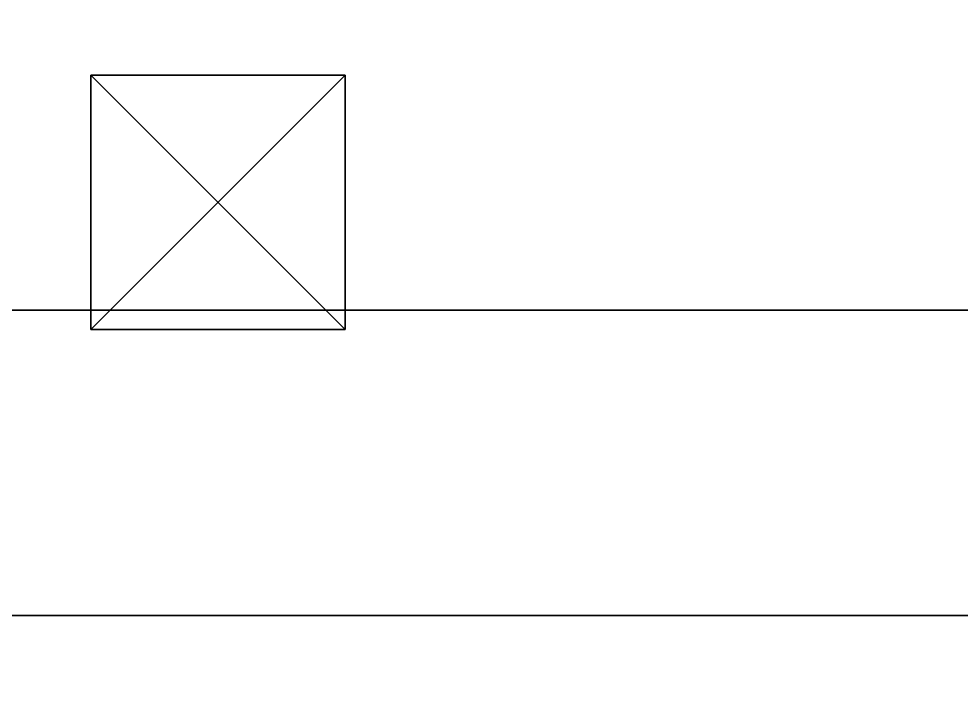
# Model space of a CAD drawing. Extents: x 0 to 2775, y -2341 to 0.
# Drawn here: x 435.8 to 491.3, y -2155.2 to -2115.8 of the extents above; entities that cross this region are included whole.
import ezdxf

# ---------------------------------------------------------------- set-up
doc = ezdxf.new("R2010")
doc.units = 0
for name, color, linetype in [('LAYER0', 7, 'CONTINUOUS'), ('LAYER20', 7, 'CONTINUOUS'), ('LAYER21', 7, 'CONTINUOUS'), ('LAYER370', 253, 'CONTINUOUS'), ('LAYER371', 253, 'CONTINUOUS'), ('LAYER5', 7, 'CONTINUOUS'), ('LAYER54', 7, 'CONTINUOUS'), ('LAYER7', 7, 'CONTINUOUS')]:
    doc.layers.add(name, color=color, linetype=linetype)

msp = doc.modelspace()

# ---------------------------------------------------------------- linework, layer by layer
at = {"layer": 'LAYER0', "invisible_edges": 1}
for points in [[(2775, 0), (18, -2341), (18, 0), (2775, 0)], [(18, -2341), (2775, 0), (2775, -2341), (18, -2341)], [(2775, -2341, 5), (18, 0, 5), (18, -2341, 5), (2775, -2341, 5)], [(18, 0, 5), (2775, -2341, 5), (2775, 0, 5), (18, 0, 5)]]:
    msp.add_3dface(points, dxfattribs=at)
at = {"layer": 'LAYER20', "invisible_edges": 1}
for points in [[(192.6, -2133, 2196), (658, -1503.67, 2196), (192.6, -1503.67, 2196), (192.6, -2133, 2196)], [(658, -1503.67, 2196), (192.6, -2133, 2196), (658, -2133, 2196), (658, -1503.67, 2196)], [(658, -2133, 2178), (192.6, -1503.67, 2178), (658, -1503.67, 2178), (658, -2133, 2178)], [(192.6, -1503.67, 2178), (658, -2133, 2178), (192.6, -2133, 2178), (192.6, -1503.67, 2178)], [(192.6, -2133, 2196), (658, -2133, 2178), (658, -2133, 2196), (192.6, -2133, 2196)], [(658, -2133, 2178), (192.6, -2133, 2196), (192.6, -2133, 2178), (658, -2133, 2178)]]:
    msp.add_3dface(points, dxfattribs=at)
at = {"layer": 'LAYER21', "invisible_edges": 1}
for points in [[(192.6, -2133, 921), (658, -1503.67, 921), (192.6, -1503.67, 921), (192.6, -2133, 921)], [(658, -1503.67, 921), (192.6, -2133, 921), (658, -2133, 921), (658, -1503.67, 921)], [(658, -2133, 903), (192.6, -1503.67, 903), (658, -1503.67, 903), (658, -2133, 903)], [(192.6, -1503.67, 903), (658, -2133, 903), (192.6, -2133, 903), (192.6, -1503.67, 903)], [(192.6, -2133, 921), (658, -2133, 903), (658, -2133, 921), (192.6, -2133, 921)], [(658, -2133, 903), (192.6, -2133, 921), (192.6, -2133, 903), (658, -2133, 903)]]:
    msp.add_3dface(points, dxfattribs=at)
at = {"layer": 'LAYER370'}
for points in [[(440, -2119.15, 2078), (440, -2119.15, 2093), (455, -2119.15, 2078), (440, -2119.15, 2078)], [(455, -2119.15, 2078), (440, -2119.15, 2093), (455, -2119.15, 2093), (455, -2119.15, 2078)], [(455, -2119.15, 2078), (455, -2134.15, 2078), (440, -2119.15, 2078), (455, -2119.15, 2078)], [(440, -2119.15, 2078), (455, -2134.15, 2078), (440, -2134.15, 2078), (440, -2119.15, 2078)], [(440, -2119.15, 2078), (440, -2134.15, 2078), (440, -2119.15, 2093), (440, -2119.15, 2078)], [(440, -2119.15, 2093), (440, -2134.15, 2078), (440, -2134.15, 2093), (440, -2119.15, 2093)], [(440, -2119.15, 2093), (440, -2134.15, 2093), (455, -2119.15, 2093), (440, -2119.15, 2093)], [(455, -2119.15, 2093), (440, -2134.15, 2093), (455, -2134.15, 2093), (455, -2119.15, 2093)], [(455, -2119.15, 2078), (455, -2119.15, 2093), (455, -2134.15, 2078), (455, -2119.15, 2078)], [(455, -2134.15, 2078), (455, -2119.15, 2093), (455, -2134.15, 2093), (455, -2134.15, 2078)], [(455, -2134.15, 2078), (455, -2134.15, 2093), (440, -2134.15, 2078), (455, -2134.15, 2078)], [(440, -2134.15, 2078), (455, -2134.15, 2093), (440, -2134.15, 2093), (440, -2134.15, 2078)]]:
    msp.add_3dface(points, dxfattribs=at)
at = {"layer": 'LAYER371'}
for points in [[(440, -2119.15, 2078), (440, -2119.15, 2093), (455, -2119.15, 2078), (440, -2119.15, 2078)], [(455, -2119.15, 2078), (440, -2119.15, 2093), (455, -2119.15, 2093), (455, -2119.15, 2078)], [(455, -2119.15, 2078), (455, -2134.15, 2078), (440, -2119.15, 2078), (455, -2119.15, 2078)], [(440, -2119.15, 2078), (455, -2134.15, 2078), (440, -2134.15, 2078), (440, -2119.15, 2078)], [(440, -2119.15, 2078), (440, -2134.15, 2078), (440, -2119.15, 2093), (440, -2119.15, 2078)], [(440, -2119.15, 2093), (440, -2134.15, 2078), (440, -2134.15, 2093), (440, -2119.15, 2093)], [(440, -2119.15, 2093), (440, -2134.15, 2093), (455, -2119.15, 2093), (440, -2119.15, 2093)], [(455, -2119.15, 2093), (440, -2134.15, 2093), (455, -2134.15, 2093), (455, -2119.15, 2093)], [(455, -2119.15, 2078), (455, -2119.15, 2093), (455, -2134.15, 2078), (455, -2119.15, 2078)], [(455, -2134.15, 2078), (455, -2119.15, 2093), (455, -2134.15, 2093), (455, -2134.15, 2078)], [(455, -2134.15, 2078), (455, -2134.15, 2093), (440, -2134.15, 2078), (455, -2134.15, 2078)], [(440, -2134.15, 2078), (455, -2134.15, 2093), (440, -2134.15, 2093), (440, -2134.15, 2078)]]:
    msp.add_3dface(points, dxfattribs=at)
at = {"layer": 'LAYER5', "invisible_edges": 1}
for points in [[(168, -2133, 2465), (718, -2133, 5), (168, -2133, 5), (168, -2133, 2465)], [(718, -2133, 5), (168, -2133, 2465), (718, -2133, 2465), (718, -2133, 5)], [(168, -2151, 5), (718, -2133, 5), (718, -2151, 5), (168, -2151, 5)], [(718, -2133, 5), (168, -2151, 5), (168, -2133, 5), (718, -2133, 5)], [(168, -2133, 2465), (718, -2151, 2465), (718, -2133, 2465), (168, -2133, 2465)], [(718, -2151, 2465), (168, -2133, 2465), (168, -2151, 2465), (718, -2151, 2465)], [(718, -2151, 2465), (168, -2151, 5), (718, -2151, 5), (718, -2151, 2465)], [(168, -2151, 5), (718, -2151, 2465), (168, -2151, 2465), (168, -2151, 5)]]:
    msp.add_3dface(points, dxfattribs=at)
at = {"layer": 'LAYER54', "invisible_edges": 1}
for points in [[(168, -2133, 2464), (718, -1503.67, 2464), (168, -1503.67, 2464), (168, -2133, 2464)], [(718, -1503.67, 2464), (168, -2133, 2464), (718, -2133, 2464), (718, -1503.67, 2464)], [(718, -2133, 2446), (168, -1503.67, 2446), (718, -1503.67, 2446), (718, -2133, 2446)], [(168, -1503.67, 2446), (718, -2133, 2446), (168, -2133, 2446), (168, -1503.67, 2446)], [(168, -2133, 2464), (718, -2133, 2446), (718, -2133, 2464), (168, -2133, 2464)], [(718, -2133, 2446), (168, -2133, 2464), (168, -2133, 2446), (718, -2133, 2446)]]:
    msp.add_3dface(points, dxfattribs=at)
at = {"layer": 'LAYER7', "invisible_edges": 1}
for points in [[(168, -1503.67, 85), (718, -2133, 85), (168, -2133, 85), (168, -1503.67, 85)], [(718, -2133, 85), (168, -1503.67, 85), (718, -1503.67, 85), (718, -2133, 85)], [(718, -1503.67, 103), (168, -2133, 103), (718, -2133, 103), (718, -1503.67, 103)], [(168, -2133, 103), (718, -1503.67, 103), (168, -1503.67, 103), (168, -2133, 103)], [(168, -2133, 103), (718, -2133, 85), (718, -2133, 103), (168, -2133, 103)], [(718, -2133, 85), (168, -2133, 103), (168, -2133, 85), (718, -2133, 85)]]:
    msp.add_3dface(points, dxfattribs=at)

doc.saveas('drawing.dxf')
